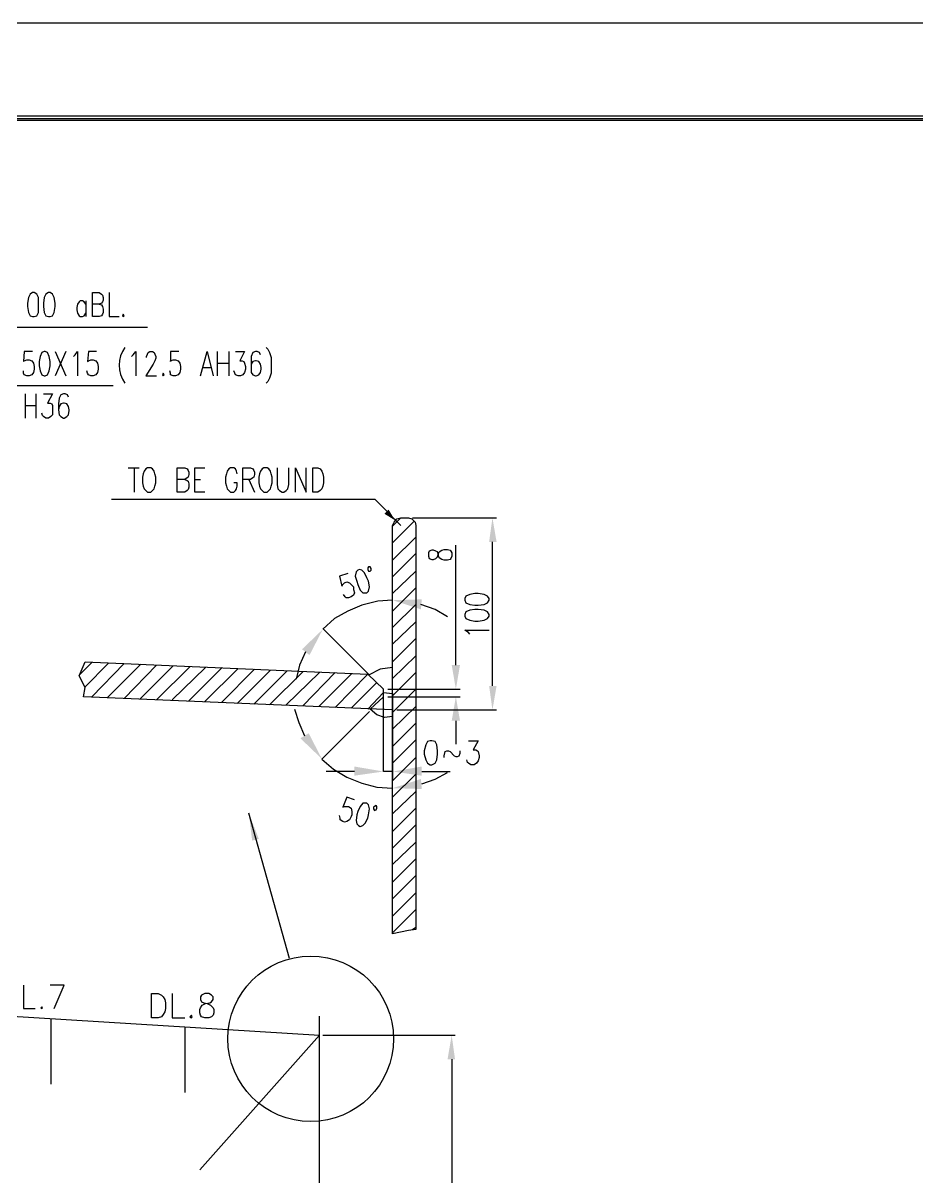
# Model space of a CAD drawing. Header units: millimetres. Extents: x 0.6 to 49, y 0.3 to 23.1.
# Drawn here: x 28.508 to 32.091, y 18.475 to 23.1 of the extents above; entities that cross this region are included whole.
import ezdxf

# ---------------------------------------------------------------- set-up
doc = ezdxf.new("R2010")
doc.units = ezdxf.units.MM
doc.layers.add('PDF_Geometry', color=7, linetype='Continuous')
doc.layers.add('PDF_Solid Fills', color=7, linetype='Continuous')

msp = doc.modelspace()

# ---------------------------------------------------------------- linework, layer by layer
at = {"layer": 'PDF_Geometry', "lineweight": 25}
for points in [[(0.6028, 23.1), (0.6028, 0.28), (49.0494, 0.28), (49.0494, 23.1)], [(1.5528, 22.7267), (1.5528, 0.6533), (48.6761, 0.6533), (48.6761, 22.7267)], [(28.5461, 22.02), (28.5361, 22.0133), (28.5294, 22), (28.5261, 21.9767), (28.5261, 21.9633), (28.5294, 21.94), (28.5361, 21.9267), (28.5461, 21.9233), (28.5528, 21.9233), (28.5628, 21.9267), (28.5694, 21.94), (28.5694, 22), (28.5628, 22.0133), (28.5528, 22.02)], [(28.6094, 22.02), (28.5994, 22.0133), (28.5928, 22), (28.5894, 21.9767), (28.5894, 21.9633), (28.5928, 21.94), (28.5994, 21.9267), (28.6094, 21.9233), (28.6161, 21.9233), (28.6261, 21.9267), (28.6328, 21.94), (28.6361, 21.9633), (28.6361, 21.9767), (28.6328, 22), (28.6261, 22.0133), (28.6161, 22.02)], [(28.9094, 21.9333), (28.9061, 21.9267), (28.9094, 21.9233), (28.9128, 21.9267)], [(28.5928, 21.7833), (28.5828, 21.78), (28.5761, 21.7633), (28.5728, 21.7433), (28.5728, 21.7267), (28.5761, 21.7067), (28.5828, 21.69), (28.5928, 21.6867), (28.5961, 21.6867), (28.6061, 21.69), (28.6128, 21.7067), (28.6161, 21.7267), (28.6161, 21.7433), (28.6128, 21.7633), (28.6061, 21.78), (28.5961, 21.7833)], [(29.0694, 21.6967), (29.0661, 21.69), (29.0694, 21.6867), (29.0728, 21.69)], [(29.0061, 21.3167), (28.9994, 21.3133), (28.9928, 21.3033), (28.9894, 21.2933), (28.9861, 21.28), (28.9861, 21.2567), (28.9894, 21.2433), (28.9928, 21.2333), (28.9994, 21.2267), (29.0061, 21.22), (29.0194, 21.22), (29.0261, 21.2267), (29.0328, 21.2333), (29.0361, 21.2433), (29.0394, 21.2567), (29.0394, 21.28), (29.0361, 21.2933), (29.0328, 21.3033), (29.0261, 21.3133), (29.0194, 21.3167)], [(29.4728, 21.3167), (29.4661, 21.3133), (29.4594, 21.3033), (29.4561, 21.2933), (29.4528, 21.28), (29.4528, 21.2567), (29.4561, 21.2433), (29.4594, 21.2333), (29.4661, 21.2267), (29.4728, 21.22), (29.4861, 21.22), (29.4928, 21.2267), (29.4994, 21.2333), (29.5028, 21.2433), (29.5061, 21.2567), (29.5061, 21.28), (29.5028, 21.2933), (29.4994, 21.3033), (29.4928, 21.3133), (29.4861, 21.3167)], [(29.6694, 21.22), (29.6694, 21.3167), (29.6894, 21.3167), (29.6994, 21.3133), (29.7061, 21.3033), (29.7094, 21.2933), (29.7128, 21.28), (29.7128, 21.2567), (29.7094, 21.2433), (29.7061, 21.2333), (29.6994, 21.2267), (29.6894, 21.22)], [(29.9894, 19.45), (29.9894, 21.0867), (29.9961, 21.1), (30.0061, 21.1133), (30.0228, 21.1167), (30.0528, 21.1167), (30.0661, 21.1133), (30.0794, 21.1), (30.0828, 21.0867), (30.0828, 19.4667), (30.0528, 19.4633)], [(30.1328, 20.9633), (30.1361, 20.9533), (30.1461, 20.95), (30.1528, 20.95), (30.1628, 20.9533), (30.1694, 20.96), (30.1728, 20.9733), (30.1761, 20.98), (30.1861, 20.9867), (30.1961, 20.99), (30.2094, 20.99), (30.2194, 20.9867), (30.2228, 20.9833), (30.2261, 20.9767), (30.2261, 20.9633), (30.2228, 20.9533), (30.2194, 20.95), (30.2094, 20.9467), (30.1961, 20.9467), (30.1861, 20.95), (30.1761, 20.9567), (30.1728, 20.9667), (30.1694, 20.98), (30.1628, 20.9833), (30.1528, 20.9867), (30.1461, 20.9867), (30.1361, 20.9833), (30.1328, 20.9767)], [(29.8494, 20.9067), (29.8428, 20.9), (29.8394, 20.8833), (29.8461, 20.8633), (29.8494, 20.85), (29.8594, 20.8267), (29.8694, 20.8167), (29.8861, 20.8167), (29.8928, 20.8233), (29.8961, 20.84), (29.8928, 20.8633), (29.8861, 20.8767), (29.8761, 20.8967), (29.8661, 20.9067), (29.8561, 20.91)], [(29.9028, 20.9133), (29.8994, 20.92), (29.8928, 20.92), (29.8894, 20.9167), (29.8894, 20.91), (29.8928, 20.9033), (29.8994, 20.9033), (29.9028, 20.9067)], [(30.2794, 20.7867), (30.2828, 20.7767), (30.2994, 20.77), (30.3194, 20.7667), (30.3328, 20.7667), (30.3561, 20.77), (30.3694, 20.7767), (30.3761, 20.7867), (30.3761, 20.7933), (30.3694, 20.8033), (30.3561, 20.81), (30.3328, 20.8133), (30.3194, 20.8133), (30.2994, 20.81), (30.2828, 20.8033), (30.2794, 20.7933)], [(30.2794, 20.7233), (30.2828, 20.7133), (30.2994, 20.7067), (30.3194, 20.7033), (30.3328, 20.7033), (30.3561, 20.7067), (30.3694, 20.7133), (30.3761, 20.7233), (30.3761, 20.73), (30.3694, 20.74), (30.3561, 20.7467), (30.3328, 20.75), (30.3194, 20.75), (30.2994, 20.7467), (30.2828, 20.74), (30.2794, 20.73)], [(30.1394, 20.2233), (30.1294, 20.22), (30.1228, 20.2067), (30.1161, 20.1833), (30.1161, 20.17), (30.1228, 20.1467), (30.1294, 20.1333), (30.1394, 20.1267), (30.1461, 20.1267), (30.1594, 20.1333), (30.1661, 20.1467), (30.1694, 20.17), (30.1694, 20.1833), (30.1661, 20.2067), (30.1594, 20.22), (30.1461, 20.2233)], [(29.8794, 19.9733), (29.8694, 19.9733), (29.8594, 19.96), (29.8494, 19.94), (29.8461, 19.9267), (29.8428, 19.9033), (29.8461, 19.89), (29.8528, 19.8833), (29.8594, 19.88), (29.8694, 19.8833), (29.8794, 19.8933), (29.8894, 19.9133), (29.8928, 19.9267), (29.8961, 19.95), (29.8928, 19.9667), (29.8861, 19.9733)], [(29.9261, 19.9533), (29.9261, 19.96), (29.9228, 19.9633), (29.9161, 19.96), (29.9128, 19.9567), (29.9128, 19.95), (29.9161, 19.9433), (29.9228, 19.9467)], [(29.0228, 19.1133), (29.0228, 19.21), (29.0494, 19.21), (29.0628, 19.2033), (29.0694, 19.1967), (29.0761, 19.1867), (29.0794, 19.1733), (29.0794, 19.15), (29.0761, 19.1367), (29.0694, 19.1267), (29.0628, 19.1167), (29.0494, 19.1133)], [(29.2361, 19.21), (29.2228, 19.2033), (29.2194, 19.1967), (29.2194, 19.1867), (29.2228, 19.1767), (29.2328, 19.1733), (29.2461, 19.17), (29.2594, 19.1633), (29.2694, 19.1533), (29.2728, 19.1467), (29.2728, 19.1333), (29.2694, 19.1233), (29.2628, 19.1167), (29.2528, 19.1133), (29.2361, 19.1133), (29.2228, 19.1167), (29.2194, 19.1233), (29.2161, 19.1333), (29.2161, 19.1467), (29.2194, 19.1533), (29.2261, 19.1633), (29.2394, 19.17), (29.2561, 19.1733), (29.2628, 19.1767), (29.2694, 19.1867), (29.2694, 19.1967), (29.2628, 19.2033), (29.2528, 19.21)], [(28.5828, 19.1567), (28.5794, 19.1533), (28.5828, 19.15), (28.5861, 19.1533)], [(29.1828, 19.1233), (29.1761, 19.1167), (29.1828, 19.1133), (29.1861, 19.1167)]]:
    msp.add_lwpolyline(points, close=True, dxfattribs=at)
for points in [[(48.6661, 0.6633), (48.6661, 22.7167), (1.5628, 22.7167), (1.5628, 0.6633), (48.6761, 0.6633)], [(48.6594, 0.67), (48.6594, 22.71), (1.5694, 22.71), (1.5694, 0.67), (48.6761, 0.67)], [(28.8128, 21.9733), (28.8228, 21.97), (28.8261, 21.9633), (28.8294, 21.9533), (28.8294, 21.94), (28.8261, 21.9333), (28.8228, 21.9267), (28.8128, 21.9233), (28.7861, 21.9233), (28.7861, 22.02), (28.8128, 22.02), (28.8228, 22.0133), (28.8261, 22.01), (28.8294, 22), (28.8294, 21.99), (28.8261, 21.9833), (28.8228, 21.9767), (28.8128, 21.9733), (28.7861, 21.9733)], [(28.8528, 22.02), (28.8528, 21.9233), (28.8928, 21.9233)], [(28.7594, 21.9733), (28.7528, 21.9833), (28.7461, 21.9867), (28.7361, 21.9867), (28.7328, 21.9833), (28.7261, 21.9733), (28.7228, 21.96), (28.7228, 21.95), (28.7261, 21.9367), (28.7328, 21.9267), (28.7361, 21.9233), (28.7461, 21.9233), (28.7528, 21.9267), (28.7594, 21.9367)], [(28.7594, 21.9867), (28.7594, 21.9233)], [(29.0061, 21.88), (28.0628, 21.88)], [(29.4828, 21.8), (29.4894, 21.7933), (29.4961, 21.78), (29.5028, 21.76), (29.5028, 21.6967), (29.4961, 21.6767), (29.4894, 21.6633), (29.4828, 21.6567)], [(28.5461, 21.7833), (28.5128, 21.7833), (28.5094, 21.7433), (28.5128, 21.7467), (28.5228, 21.75), (28.5328, 21.75), (28.5428, 21.7467), (28.5494, 21.7367), (28.5528, 21.7233), (28.5528, 21.7133), (28.5494, 21.7), (28.5428, 21.69), (28.5328, 21.6867), (28.5228, 21.6867), (28.5128, 21.69), (28.5094, 21.6967), (28.5094, 21.7067)], [(28.6361, 21.7833), (28.6794, 21.6867)], [(28.6794, 21.7833), (28.6361, 21.6867)], [(28.7094, 21.7633), (28.7161, 21.77), (28.7261, 21.7833), (28.7261, 21.6867)], [(28.8028, 21.7833), (28.7694, 21.7833), (28.7661, 21.7433), (28.7694, 21.7467), (28.7794, 21.75), (28.7894, 21.75), (28.7994, 21.7467), (28.8061, 21.7367), (28.8094, 21.7233), (28.8094, 21.7133), (28.8061, 21.7), (28.7994, 21.69), (28.7894, 21.6867), (28.7794, 21.6867), (28.7694, 21.69), (28.7661, 21.6967), (28.7628, 21.7067)], [(28.9428, 21.7633), (28.9494, 21.77), (28.9594, 21.7833), (28.9594, 21.6867)], [(29.0028, 21.76), (29.0028, 21.7633), (29.0061, 21.7733), (29.0094, 21.78), (29.0161, 21.7833), (29.0261, 21.7833), (29.0328, 21.78), (29.0361, 21.7733), (29.0394, 21.7633), (29.0394, 21.7567), (29.0361, 21.7467), (29.0294, 21.7333), (28.9994, 21.6867), (29.0428, 21.6867)], [(29.1328, 21.7833), (29.0994, 21.7833), (29.0994, 21.7433), (29.0994, 21.7467), (29.1094, 21.75), (29.1194, 21.75), (29.1294, 21.7467), (29.1361, 21.7367), (29.1394, 21.7233), (29.1394, 21.7133), (29.1361, 21.7), (29.1294, 21.69), (29.1194, 21.6867), (29.1094, 21.6867), (29.0994, 21.69), (29.0994, 21.6967), (29.0961, 21.7067)], [(29.2194, 21.6867), (29.2461, 21.7833), (29.2694, 21.6867)], [(29.2861, 21.7833), (29.2861, 21.6867)], [(29.3328, 21.7833), (29.3328, 21.6867)], [(29.3594, 21.7833), (29.3961, 21.7833), (29.3761, 21.7467), (29.3861, 21.7467), (29.3928, 21.7433), (29.3961, 21.7367), (29.3994, 21.7233), (29.3994, 21.7133), (29.3961, 21.7), (29.3894, 21.69), (29.3794, 21.6867), (29.3694, 21.6867), (29.3594, 21.69), (29.3561, 21.6967), (29.3528, 21.7067)], [(29.4594, 21.77), (29.4561, 21.78), (29.4461, 21.7833), (29.4394, 21.7833), (29.4294, 21.78), (29.4228, 21.7633), (29.4228, 21.7), (29.4294, 21.69), (29.4394, 21.6867), (29.4428, 21.6867), (29.4528, 21.69), (29.4594, 21.7), (29.4628, 21.7133), (29.4628, 21.72), (29.4594, 21.7333), (29.4528, 21.7433), (29.4428, 21.7467), (29.4394, 21.7467), (29.4294, 21.7433), (29.4228, 21.7333), (29.4228, 21.72)], [(29.2294, 21.72), (29.2594, 21.72)], [(29.2861, 21.7367), (29.3328, 21.7367)], [(27.9828, 21.5133), (28.2794, 21.6467), (28.8694, 21.6467)], [(28.5161, 21.6133), (28.5161, 21.5167)], [(28.5594, 21.6133), (28.5594, 21.5167)], [(28.5894, 21.6133), (28.6261, 21.6133), (28.6061, 21.5767), (28.6161, 21.5767), (28.6228, 21.5733), (28.6261, 21.5667), (28.6261, 21.53), (28.6194, 21.5233), (28.6094, 21.5167), (28.5994, 21.5167), (28.5894, 21.5233), (28.5861, 21.5267), (28.5828, 21.5367)], [(28.6894, 21.6), (28.6861, 21.61), (28.6761, 21.6133), (28.6694, 21.6133), (28.6594, 21.61), (28.6528, 21.5967), (28.6494, 21.5733), (28.6494, 21.55), (28.6528, 21.53), (28.6594, 21.5233), (28.6694, 21.5167), (28.6728, 21.5167), (28.6828, 21.5233), (28.6894, 21.53), (28.6928, 21.5467), (28.6928, 21.55), (28.6894, 21.5633), (28.6828, 21.5733), (28.6728, 21.5767), (28.6694, 21.5767), (28.6594, 21.5733), (28.6528, 21.5633), (28.6494, 21.55)], [(28.5161, 21.5667), (28.5594, 21.5667)], [(28.9294, 21.3167), (28.9728, 21.3167)], [(28.9528, 21.3167), (28.9528, 21.22)], [(29.1561, 21.27), (29.1661, 21.2667), (29.1694, 21.2633), (29.1728, 21.2533), (29.1728, 21.24), (29.1694, 21.23), (29.1661, 21.2267), (29.1561, 21.22), (29.1261, 21.22), (29.1261, 21.3167), (29.1561, 21.3167), (29.1661, 21.3133), (29.1694, 21.3067), (29.1728, 21.3), (29.1728, 21.29), (29.1694, 21.28), (29.1661, 21.2767), (29.1561, 21.27), (29.1261, 21.27)], [(29.2361, 21.22), (29.1961, 21.22), (29.1961, 21.3167), (29.2361, 21.3167)], [(29.3661, 21.2933), (29.3628, 21.3033), (29.3594, 21.3133), (29.3528, 21.3167), (29.3394, 21.3167), (29.3328, 21.3133), (29.3261, 21.3033), (29.3228, 21.2933), (29.3194, 21.28), (29.3194, 21.2567), (29.3228, 21.2433), (29.3261, 21.2333), (29.3328, 21.2267), (29.3394, 21.22), (29.3528, 21.22), (29.3594, 21.2267), (29.3628, 21.2333), (29.3661, 21.2433), (29.3661, 21.2567), (29.3528, 21.2567)], [(29.3894, 21.22), (29.3894, 21.3167), (29.4194, 21.3167), (29.4294, 21.3133), (29.4328, 21.3067), (29.4361, 21.3), (29.4361, 21.29), (29.4328, 21.28), (29.4294, 21.2767), (29.4194, 21.27), (29.3894, 21.27)], [(29.5261, 21.3167), (29.5261, 21.25), (29.5294, 21.2333), (29.5361, 21.2267), (29.5461, 21.22), (29.5528, 21.22), (29.5628, 21.2267), (29.5694, 21.2333), (29.5728, 21.25), (29.5728, 21.3167)], [(29.5994, 21.22), (29.5994, 21.3167), (29.6428, 21.22), (29.6428, 21.3167)], [(29.1961, 21.27), (29.2194, 21.27)], [(29.4128, 21.27), (29.4361, 21.22)], [(30.0228, 21.0867), (29.9194, 21.19), (28.8628, 21.19)], [(29.9894, 21.0833), (30.0228, 21.1167)], [(29.9894, 21.0167), (30.0761, 21.1033)], [(30.0694, 21.1167), (30.4061, 21.1167)], [(29.9894, 20.9467), (30.0828, 21.04)], [(30.2428, 20.5267), (30.2428, 21.0067)], [(30.3894, 20.4433), (30.3894, 21.02)], [(29.9894, 20.88), (30.0828, 20.9733)], [(29.8094, 20.8933), (29.7761, 20.8833), (29.7861, 20.8433), (29.7894, 20.85), (29.7961, 20.8567), (29.8061, 20.86), (29.8161, 20.8567), (29.8228, 20.85), (29.8328, 20.84), (29.8328, 20.83), (29.8361, 20.8167), (29.8328, 20.8067), (29.8228, 20.8), (29.8128, 20.7967), (29.8028, 20.7967), (29.7994, 20.8), (29.7928, 20.81)], [(29.9894, 20.8133), (30.0828, 20.9033)], [(29.9894, 20.7433), (30.0828, 20.8367)], [(29.9894, 20.7867), (29.9294, 20.7833), (29.8661, 20.7667), (29.8094, 20.7433), (29.7561, 20.7133), (29.7094, 20.67)], [(29.9894, 20.6767), (30.0828, 20.77)], [(30.2094, 20.72), (30.1594, 20.75), (30.1028, 20.77)], [(29.9894, 20.61), (30.0828, 20.7)], [(29.8961, 20.4867), (29.7094, 20.6733)], [(29.9894, 20.54), (30.0828, 20.6333)], [(30.2994, 20.65), (30.2928, 20.6567), (30.2794, 20.6667), (30.3761, 20.6667)], [(29.9894, 20.3467), (28.7494, 20.4), (28.7561, 20.4367), (28.7328, 20.4833), (28.7561, 20.54), (29.8894, 20.49), (29.7594, 20.3567)], [(28.7328, 20.4867), (28.7828, 20.5367)], [(29.6394, 20.58), (29.6161, 20.5267), (29.6028, 20.47)], [(29.9894, 20.4733), (30.0828, 20.5633)], [(28.7561, 20.44), (28.8494, 20.5333)], [(28.7828, 20.4), (28.9128, 20.5333)], [(28.8461, 20.3967), (28.9794, 20.53)], [(28.9128, 20.3933), (29.0428, 20.5267)], [(28.9761, 20.39), (29.1094, 20.5233)], [(29.0428, 20.3867), (29.1761, 20.52)], [(29.1061, 20.3867), (29.2394, 20.5167)], [(29.1728, 20.3833), (29.3061, 20.5167)], [(29.2361, 20.38), (29.3694, 20.5133)], [(29.3028, 20.3767), (29.4361, 20.51)], [(29.3661, 20.3733), (29.4994, 20.5067)], [(29.4328, 20.37), (29.5661, 20.5033)], [(29.4961, 20.3667), (29.6294, 20.5)], [(29.5628, 20.3667), (29.6961, 20.4967)], [(29.6294, 20.3633), (29.7594, 20.4967)], [(29.6928, 20.36), (29.8261, 20.4933)], [(29.8894, 20.35), (29.9528, 20.4167), (29.9894, 20.4133), (29.9894, 20.1), (29.9528, 20.1), (29.9528, 20.43), (29.8894, 20.49)], [(29.9894, 20.5167), (29.9394, 20.51), (29.8928, 20.4867)], [(29.9894, 20.4033), (30.0828, 20.4967)], [(29.8228, 20.3533), (29.9261, 20.4567)], [(29.9894, 20.32), (29.9561, 20.3167), (29.9261, 20.3267), (29.8994, 20.35), (29.9528, 20.4)], [(29.9694, 20.43), (30.2594, 20.43)], [(29.9694, 20.4), (30.2594, 20.4)], [(29.9894, 20.3367), (30.0828, 20.43)], [(29.5961, 20.35), (29.6128, 20.2967), (29.6361, 20.2433)], [(29.9894, 20.27), (30.0828, 20.36)], [(29.8961, 20.34), (29.7061, 20.15), (29.7528, 20.11), (29.8061, 20.0767), (29.8661, 20.0533), (29.9261, 20.0367), (29.9894, 20.0333)], [(30.0061, 20.3467), (30.4061, 20.3467)], [(29.9894, 20.2), (30.0828, 20.2933)], [(30.2428, 20.3033), (30.2428, 20.21)], [(29.9894, 20.1333), (30.0828, 20.2267)], [(29.9894, 20.2167), (29.9894, 20.0667)], [(30.2928, 20.2233), (30.3328, 20.2233), (30.3128, 20.1867), (30.3228, 20.1867), (30.3294, 20.1833), (30.3328, 20.18), (30.3361, 20.1633), (30.3361, 20.1567), (30.3328, 20.1433), (30.3261, 20.1333), (30.3161, 20.1267), (30.3028, 20.1267), (30.2928, 20.1333), (30.2894, 20.1367), (30.2861, 20.1467)], [(30.1961, 20.1567), (30.1961, 20.1633), (30.1994, 20.18), (30.2061, 20.1833), (30.2128, 20.1833), (30.2194, 20.18), (30.2361, 20.1633), (30.2428, 20.16), (30.2494, 20.16), (30.2561, 20.1633), (30.2594, 20.1733), (30.2594, 20.1833)], [(29.9894, 20.0633), (30.0828, 20.1567)], [(29.8361, 20.1), (29.7228, 20.1)], [(29.9894, 19.9967), (30.0828, 20.09)], [(30.1061, 20.1), (30.2194, 20.1)], [(30.1061, 20.05), (30.1594, 20.07), (30.2094, 20.0967)], [(29.8361, 19.9867), (29.8061, 19.9967), (29.7894, 19.9567), (29.7961, 19.96), (29.8128, 19.96), (29.8228, 19.9533), (29.8261, 19.94), (29.8261, 19.9267), (29.8228, 19.92), (29.8161, 19.9067), (29.8061, 19.9), (29.7961, 19.8967), (29.7894, 19.9), (29.7794, 19.9067), (29.7794, 19.9133), (29.7761, 19.9233)], [(29.9894, 19.93), (30.0828, 20.02)], [(29.9894, 19.86), (30.0828, 19.9533)], [(29.5761, 19.35), (29.4128, 19.9333)], [(29.9894, 19.7933), (30.0828, 19.8867)], [(29.9894, 19.7267), (30.0828, 19.8167)], [(29.9894, 19.6567), (30.0828, 19.75)], [(29.9894, 19.59), (30.0828, 19.6833)], [(29.9894, 19.52), (30.0828, 19.6133)], [(29.9894, 19.4533), (30.0828, 19.5467)], [(30.0694, 19.4667), (30.0828, 19.4767)], [(24.2928, 19.3767), (29.6961, 19.0433), (29.2161, 18.5033)], [(28.5094, 19.2433), (28.5094, 19.15), (28.5561, 19.15)], [(28.6328, 19.15), (28.6728, 19.2433), (28.6161, 19.2433)], [(29.1061, 19.21), (29.1061, 19.1133), (29.1561, 19.1133)], [(28.6194, 19.11), (28.6194, 18.8467)], [(29.1561, 19.0767), (29.1561, 18.8133)], [(29.7094, 19.0433), (30.2394, 19.0433)], [(30.2261, 18.9467), (30.2261, 16.62)]]:
    msp.add_lwpolyline(points, dxfattribs=at)
msp.add_lwpolyline([(16.9861, 5.21), (28.2361, 5.21, 0.4124), (29.6961, 6.67), (29.6961, 19.12)], format="xyb", dxfattribs=at)
msp.add_circle((29.6608, 19.0286), 0.3319, dxfattribs=at)
msp.add_arc((29.013, 21.7283), 0.1205, 143.5149, 216.4851, dxfattribs=at)
at = {"layer": 'PDF_Solid Fills', "lineweight": 25, "transparency": 33554559}
for points in [[(29.9994, 21.1067), (29.9561, 21.1333), (29.9728, 21.15)], [(30.3761, 21.02), (30.4061, 21.02), (30.3894, 21.1167)], [(30.1028, 20.75), (30.1061, 20.79), (29.9894, 20.7867)], [(29.6261, 20.59), (29.6561, 20.5667), (29.7094, 20.67)], [(30.2261, 20.5267), (30.2594, 20.5267), (30.2428, 20.43)], [(30.3761, 20.4433), (30.4061, 20.4433), (30.3894, 20.3467)], [(30.2261, 20.3033), (30.2594, 20.3033), (30.2428, 20.4)], [(29.6528, 20.2533), (29.6194, 20.2333), (29.7061, 20.15)], [(29.8361, 20.12), (29.8361, 20.0833), (29.9528, 20.1)], [(30.1061, 20.12), (30.1061, 20.0833), (29.9894, 20.1)], [(30.1061, 20.03), (30.1028, 20.07), (29.9894, 20.0333)], [(29.4128, 19.9333), (29.4528, 19.83), (29.4261, 19.8233)], [(30.2094, 18.9467), (30.2394, 18.9467), (30.2261, 19.0433)]]:
    msp.add_solid(points, dxfattribs=at)

doc.saveas('drawing.dxf')
